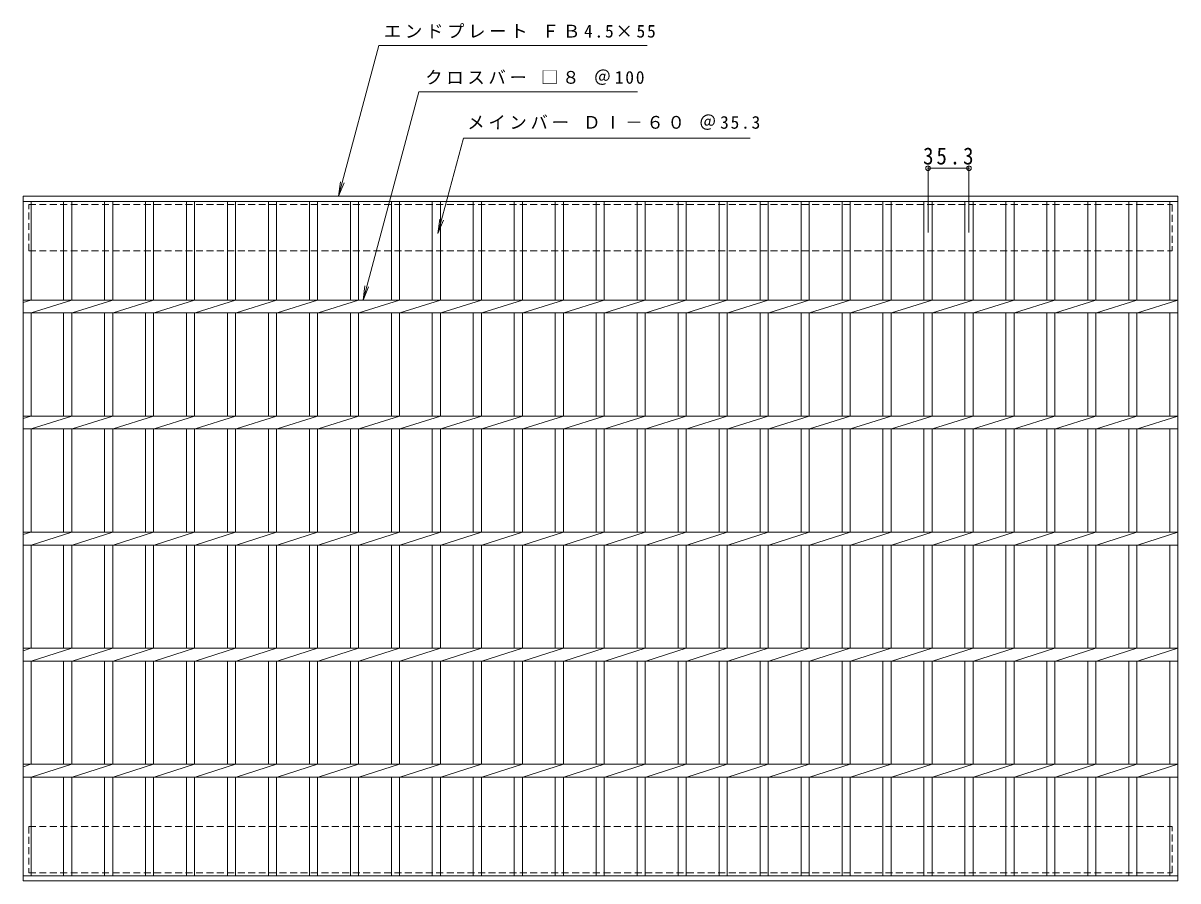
# Model space of a CAD drawing. Units: millimetres, scale not verified. Extents: x -841 to 845, y -687 to 672.
# Drawn here: x -839 to 156, y -67 to 672 of the extents above; entities that cross this region are included whole.
import ezdxf

# ---------------------------------------------------------------- set-up
doc = ezdxf.new("R2010")
doc.units = ezdxf.units.MM
doc.header["$LTSCALE"] = 5
doc.header["$PDMODE"] = 32
doc.header["$PDSIZE"] = 4
doc.linetypes.add('DASHED1', pattern=[1.8, 1.2, -0.6])
for name, color, linetype, lineweight in [('1-1_1-1ﾚｲﾔ', 2, 'Continuous', 9), ('1-2_1-2ﾚｲﾔ', 3, 'Continuous', 9), ('1-4_1-4ﾚｲﾔ', 7, 'Continuous', 9)]:
    doc.layers.add(name, color=color, linetype=linetype, lineweight=lineweight)
doc.styles.add('ＭＳ ゴシック', font='')
doc.styles.get('ＭＳ ゴシック').set_extended_font_data('MS Gothic')

msp = doc.modelspace()

# ---------------------------------------------------------------- linework, layer by layer
at = {"layer": '1-1_1-1ﾚｲﾔ', "linetype": 'DASHED1'}
for p, q in [((-834.189, 475.833), (-834.189, 515.833)), ((-834.189, 475.833), (150.811, 475.833)), ((-834.189, -20.167), (-834.189, -60.167)), ((-834.189, -20.167), (150.811, -20.167))]:
    msp.add_line(p, q, dxfattribs=at)
for points in [[(-834.189, 515.833), (150.811, 515.833), (150.811, 475.833)], [(-834.189, -60.167), (150.811, -60.167), (150.811, -20.167)]]:
    msp.add_lwpolyline(points, dxfattribs=at)
at = {"layer": '1-2_1-2ﾚｲﾔ'}
for p, q in [((-839.189, 522.833), (155.811, 522.833)), ((-839.189, -67.167), (-839.189, 522.833)), ((-839.189, 518.333), (155.811, 518.333)), ((-832.189, 433.333), (-832.189, 518.333)), ((-804.289, 518.333), (-804.289, 433.333)), ((-797.289, 518.333), (-797.289, 433.333)), ((-768.989, 518.333), (-768.989, 433.333)), ((-761.989, 518.333), (-761.989, 433.333)), ((-733.689, 518.333), (-733.689, 433.333)), ((-726.689, 518.333), (-726.689, 433.333)), ((-698.389, 518.333), (-698.389, 433.333)), ((-691.389, 518.333), (-691.389, 433.333)), ((-663.089, 518.333), (-663.089, 433.333)), ((-656.089, 518.333), (-656.089, 433.333)), ((-627.788, 518.333), (-627.788, 433.333)), ((-620.789, 518.333), (-620.789, 433.333)), ((-592.489, 518.333), (-592.489, 433.333)), ((-585.489, 518.333), (-585.489, 433.333)), ((-557.189, 518.333), (-557.189, 433.333)), ((-550.189, 518.333), (-550.189, 433.333)), ((-521.889, 518.333), (-521.889, 433.333)), ((-514.888, 518.333), (-514.888, 433.333)), ((-486.589, 518.333), (-486.589, 433.333)), ((-479.589, 518.333), (-479.589, 433.333)), ((-451.289, 518.333), (-451.289, 433.333)), ((-444.289, 518.333), (-444.289, 433.333)), ((-415.989, 518.333), (-415.989, 433.333)), ((-408.989, 518.333), (-408.989, 433.333)), ((-380.689, 518.333), (-380.689, 433.333)), ((-373.689, 518.333), (-373.689, 433.333)), ((-345.389, 518.333), (-345.389, 433.333)), ((-338.389, 518.333), (-338.389, 433.333)), ((-310.09, 518.333), (-310.09, 433.333)), ((-303.09, 518.333), (-303.09, 433.333)), ((-274.79, 518.333), (-274.79, 433.333)), ((-267.79, 518.333), (-267.79, 433.333)), ((-239.49, 518.333), (-239.49, 433.333)), ((-232.49, 518.333), (-232.49, 433.333)), ((-204.19, 518.333), (-204.19, 433.333)), ((-197.19, 518.333), (-197.19, 433.333)), ((-168.891, 518.333), (-168.891, 433.333)), ((-161.891, 518.333), (-161.891, 433.333)), ((-133.591, 518.333), (-133.591, 433.333)), ((-126.591, 518.333), (-126.591, 433.333)), ((-98.291, 518.333), (-98.291, 433.333)), ((-91.291, 518.333), (-91.291, 433.333)), ((-62.991, 518.333), (-62.991, 433.333)), ((-55.991, 518.333), (-55.991, 433.333)), ((-27.692, 518.333), (-27.692, 433.333)), ((-20.692, 518.333), (-20.692, 433.333)), ((7.608, 518.333), (7.608, 433.333)), ((14.608, 518.333), (14.608, 433.333)), ((42.908, 518.333), (42.908, 433.333)), ((49.908, 518.333), (49.908, 433.333)), ((78.208, 518.333), (78.208, 433.333)), ((85.208, 518.333), (85.208, 433.333)), ((113.507, 518.333), (113.507, 433.333)), ((120.508, 518.333), (120.508, 433.333)), ((148.811, 518.333), (148.811, 433.333)), ((155.811, 522.833), (155.811, -67.167)), ((-839.189, 431.253), (-832.589, 433.333)), ((-839.189, 433.333), (155.811, 433.333)), ((-832.189, 422.334), (-797.289, 433.333)), ((-796.889, 422.334), (-761.989, 433.333)), ((-761.589, 422.334), (-726.689, 433.333)), ((-726.289, 422.334), (-691.389, 433.333)), ((-690.989, 422.334), (-656.089, 433.333)), ((-655.689, 422.334), (-620.789, 433.333)), ((-620.389, 422.334), (-585.489, 433.333)), ((-585.089, 422.334), (-550.189, 433.333)), ((-549.789, 422.334), (-514.889, 433.333)), ((-514.489, 422.334), (-479.589, 433.333)), ((-479.189, 422.334), (-444.289, 433.333)), ((-443.889, 422.334), (-408.989, 433.333)), ((-408.589, 422.334), (-373.689, 433.333)), ((-373.289, 422.334), (-338.389, 433.333)), ((-337.989, 422.334), (-303.089, 433.333)), ((-302.69, 422.334), (-267.79, 433.333)), ((-267.39, 422.334), (-232.49, 433.333)), ((-232.09, 422.334), (-197.19, 433.333)), ((-196.79, 422.334), (-161.89, 433.333)), ((-161.49, 422.334), (-126.591, 433.333)), ((-126.191, 422.334), (-91.291, 433.333)), ((-90.891, 422.334), (-55.991, 433.333)), ((-55.591, 422.334), (-20.691, 433.333)), ((-20.291, 422.334), (14.608, 433.333)), ((15.008, 422.334), (49.908, 433.333)), ((50.308, 422.334), (85.208, 433.333)), ((85.608, 422.334), (120.508, 433.333)), ((120.908, 422.334), (155.808, 433.333)), ((-839.189, 422.334), (155.811, 422.334)), ((-832.189, 333.333), (-832.189, 422.334)), ((-804.289, 422.334), (-804.289, 333.333)), ((-797.289, 422.334), (-797.289, 333.333)), ((-768.989, 422.334), (-768.989, 333.333)), ((-761.989, 422.334), (-761.989, 333.333)), ((-733.689, 422.334), (-733.689, 333.333)), ((-726.689, 422.334), (-726.689, 333.333)), ((-698.389, 422.334), (-698.389, 333.333)), ((-691.389, 422.334), (-691.389, 333.333)), ((-663.089, 422.334), (-663.089, 333.333)), ((-656.089, 422.334), (-656.089, 333.333)), ((-627.788, 422.334), (-627.788, 333.333)), ((-620.789, 422.334), (-620.789, 333.333)), ((-592.489, 422.334), (-592.489, 333.333)), ((-585.489, 422.334), (-585.489, 333.333)), ((-557.189, 422.334), (-557.189, 333.333)), ((-550.189, 422.334), (-550.189, 333.333)), ((-521.889, 422.334), (-521.889, 333.333)), ((-514.888, 422.334), (-514.888, 333.333)), ((-486.589, 422.334), (-486.589, 333.333)), ((-479.589, 422.334), (-479.589, 333.333)), ((-451.289, 422.334), (-451.289, 333.333)), ((-444.289, 422.334), (-444.289, 333.333)), ((-415.989, 422.334), (-415.989, 333.333)), ((-408.989, 422.334), (-408.989, 333.333)), ((-380.689, 422.334), (-380.689, 333.333)), ((-373.689, 422.334), (-373.689, 333.333)), ((-345.389, 422.334), (-345.389, 333.333)), ((-338.389, 422.334), (-338.389, 333.333)), ((-310.09, 422.334), (-310.09, 333.333)), ((-303.09, 422.334), (-303.09, 333.333)), ((-274.79, 422.334), (-274.79, 333.333)), ((-267.79, 422.334), (-267.79, 333.333)), ((-239.49, 422.334), (-239.49, 333.333)), ((-232.49, 422.334), (-232.49, 333.333)), ((-204.19, 422.334), (-204.19, 333.333)), ((-197.19, 422.334), (-197.19, 333.333)), ((-168.891, 422.334), (-168.891, 333.333)), ((-161.891, 422.334), (-161.891, 333.333)), ((-133.591, 422.334), (-133.591, 333.333)), ((-126.591, 422.334), (-126.591, 333.333)), ((-98.291, 422.334), (-98.291, 333.333)), ((-91.291, 422.334), (-91.291, 333.333)), ((-62.991, 422.334), (-62.991, 333.333)), ((-55.991, 422.334), (-55.991, 333.333)), ((-27.692, 422.334), (-27.692, 333.333)), ((-20.692, 422.334), (-20.692, 333.333)), ((7.608, 422.334), (7.608, 333.333)), ((14.608, 422.334), (14.608, 333.333)), ((42.908, 422.334), (42.908, 333.333)), ((49.908, 422.334), (49.908, 333.333)), ((78.208, 422.334), (78.208, 333.333)), ((85.208, 422.334), (85.208, 333.333)), ((113.507, 422.334), (113.507, 333.333)), ((120.508, 422.334), (120.508, 333.333)), ((148.811, 422.334), (148.811, 333.333)), ((-839.189, 331.253), (-832.589, 333.333)), ((-839.189, 333.333), (155.811, 333.333)), ((-832.189, 322.334), (-797.289, 333.333)), ((-796.889, 322.334), (-761.989, 333.333)), ((-761.589, 322.334), (-726.689, 333.333)), ((-726.289, 322.334), (-691.389, 333.333)), ((-690.989, 322.334), (-656.089, 333.333)), ((-655.689, 322.334), (-620.789, 333.333)), ((-620.389, 322.334), (-585.489, 333.333)), ((-585.089, 322.334), (-550.189, 333.333)), ((-549.789, 322.334), (-514.889, 333.333)), ((-514.489, 322.334), (-479.589, 333.333)), ((-479.189, 322.334), (-444.289, 333.333)), ((-443.889, 322.334), (-408.989, 333.333)), ((-408.589, 322.334), (-373.689, 333.333)), ((-373.289, 322.334), (-338.389, 333.333)), ((-337.989, 322.334), (-303.089, 333.333)), ((-302.69, 322.334), (-267.79, 333.333)), ((-267.39, 322.334), (-232.49, 333.333)), ((-232.09, 322.334), (-197.19, 333.333)), ((-196.79, 322.334), (-161.89, 333.333)), ((-161.49, 322.334), (-126.591, 333.333)), ((-126.191, 322.334), (-91.291, 333.333)), ((-90.891, 322.334), (-55.991, 333.333)), ((-55.591, 322.334), (-20.691, 333.333)), ((-20.291, 322.334), (14.608, 333.333)), ((15.008, 322.334), (49.908, 333.333)), ((50.308, 322.334), (85.208, 333.333)), ((85.608, 322.334), (120.508, 333.333)), ((120.908, 322.334), (155.808, 333.333)), ((-839.189, 322.333), (155.811, 322.333)), ((-832.189, 233.333), (-832.189, 322.333)), ((-804.289, 322.333), (-804.289, 233.333)), ((-797.289, 322.333), (-797.289, 233.333)), ((-768.989, 322.333), (-768.989, 233.333)), ((-761.989, 322.333), (-761.989, 233.333)), ((-733.689, 322.333), (-733.689, 233.333)), ((-726.689, 322.333), (-726.689, 233.333)), ((-698.389, 322.333), (-698.389, 233.333)), ((-691.389, 322.333), (-691.389, 233.333)), ((-663.089, 322.333), (-663.089, 233.333)), ((-656.089, 322.333), (-656.089, 233.333)), ((-627.788, 322.333), (-627.788, 233.333)), ((-620.789, 322.333), (-620.789, 233.333)), ((-592.489, 322.333), (-592.489, 233.333)), ((-585.489, 322.333), (-585.489, 233.333)), ((-557.189, 322.333), (-557.189, 233.333)), ((-550.189, 322.333), (-550.189, 233.333)), ((-521.889, 322.333), (-521.889, 233.333)), ((-514.888, 322.333), (-514.888, 233.333)), ((-486.589, 322.333), (-486.589, 233.333)), ((-479.589, 322.333), (-479.589, 233.333)), ((-451.289, 322.333), (-451.289, 233.333)), ((-444.289, 322.333), (-444.289, 233.333)), ((-415.989, 322.333), (-415.989, 233.333)), ((-408.989, 322.333), (-408.989, 233.333)), ((-380.689, 322.333), (-380.689, 233.333)), ((-373.689, 322.333), (-373.689, 233.333)), ((-345.389, 322.333), (-345.389, 233.333)), ((-338.389, 322.333), (-338.389, 233.333)), ((-310.09, 322.333), (-310.09, 233.333)), ((-303.09, 322.333), (-303.09, 233.333)), ((-274.79, 322.333), (-274.79, 233.333)), ((-267.79, 322.333), (-267.79, 233.333)), ((-239.49, 322.333), (-239.49, 233.333)), ((-232.49, 322.333), (-232.49, 233.333)), ((-204.19, 322.333), (-204.19, 233.333)), ((-197.19, 322.333), (-197.19, 233.333)), ((-168.891, 322.333), (-168.891, 233.333)), ((-161.891, 322.333), (-161.891, 233.333)), ((-133.591, 322.333), (-133.591, 233.333)), ((-126.591, 322.333), (-126.591, 233.333)), ((-98.291, 322.333), (-98.291, 233.333)), ((-91.291, 322.333), (-91.291, 233.333)), ((-62.991, 322.333), (-62.991, 233.333)), ((-55.991, 322.333), (-55.991, 233.333)), ((-27.692, 322.333), (-27.692, 233.333)), ((-20.692, 322.333), (-20.692, 233.333)), ((7.608, 322.333), (7.608, 233.333)), ((14.608, 322.333), (14.608, 233.333)), ((42.908, 322.333), (42.908, 233.333)), ((49.908, 322.333), (49.908, 233.333)), ((78.208, 322.333), (78.208, 233.333)), ((85.208, 322.333), (85.208, 233.333)), ((113.507, 322.333), (113.507, 233.333)), ((120.508, 322.333), (120.508, 233.333)), ((148.811, 322.333), (148.811, 233.333)), ((-839.189, 231.253), (-832.589, 233.333)), ((-839.189, 233.333), (155.811, 233.333)), ((-832.189, 222.334), (-797.289, 233.333)), ((-796.889, 222.334), (-761.989, 233.333)), ((-761.589, 222.334), (-726.689, 233.333)), ((-726.289, 222.334), (-691.389, 233.333)), ((-690.989, 222.334), (-656.089, 233.333)), ((-655.689, 222.334), (-620.789, 233.333)), ((-620.389, 222.334), (-585.489, 233.333)), ((-585.089, 222.334), (-550.189, 233.333)), ((-549.789, 222.334), (-514.889, 233.333)), ((-514.489, 222.334), (-479.589, 233.333)), ((-479.189, 222.334), (-444.289, 233.333)), ((-443.889, 222.334), (-408.989, 233.333)), ((-408.589, 222.334), (-373.689, 233.333)), ((-373.289, 222.334), (-338.389, 233.333)), ((-337.989, 222.334), (-303.089, 233.333)), ((-302.69, 222.334), (-267.79, 233.333)), ((-267.39, 222.334), (-232.49, 233.333)), ((-232.09, 222.334), (-197.19, 233.333)), ((-196.79, 222.334), (-161.89, 233.333)), ((-161.49, 222.334), (-126.591, 233.333)), ((-126.191, 222.334), (-91.291, 233.333)), ((-90.891, 222.334), (-55.991, 233.333)), ((-55.591, 222.334), (-20.691, 233.333)), ((-20.291, 222.334), (14.608, 233.333)), ((15.008, 222.334), (49.908, 233.333)), ((50.308, 222.334), (85.208, 233.333)), ((85.608, 222.334), (120.508, 233.333)), ((120.908, 222.334), (155.808, 233.333)), ((-839.189, 222.333), (155.811, 222.333)), ((-832.189, 133.333), (-832.189, 222.333)), ((-804.289, 222.333), (-804.289, 133.333)), ((-797.289, 222.333), (-797.289, 133.333)), ((-768.989, 222.333), (-768.989, 133.333)), ((-761.989, 222.333), (-761.989, 133.333)), ((-733.689, 222.333), (-733.689, 133.333)), ((-726.689, 222.333), (-726.689, 133.333)), ((-698.389, 222.333), (-698.389, 133.333)), ((-691.389, 222.333), (-691.389, 133.333)), ((-663.089, 222.333), (-663.089, 133.333)), ((-656.089, 222.333), (-656.089, 133.333)), ((-627.788, 222.333), (-627.788, 133.333)), ((-620.789, 222.333), (-620.789, 133.333)), ((-592.489, 222.333), (-592.489, 133.333)), ((-585.489, 222.333), (-585.489, 133.333)), ((-557.189, 222.333), (-557.189, 133.333)), ((-550.189, 222.333), (-550.189, 133.333)), ((-521.889, 222.333), (-521.889, 133.333)), ((-514.888, 222.333), (-514.888, 133.333)), ((-486.589, 222.333), (-486.589, 133.333)), ((-479.589, 222.333), (-479.589, 133.333)), ((-451.289, 222.333), (-451.289, 133.333)), ((-444.289, 222.333), (-444.289, 133.333)), ((-415.989, 222.333), (-415.989, 133.333)), ((-408.989, 222.333), (-408.989, 133.333)), ((-380.689, 222.333), (-380.689, 133.333)), ((-373.689, 222.333), (-373.689, 133.333)), ((-345.389, 222.333), (-345.389, 133.333)), ((-338.389, 222.333), (-338.389, 133.333)), ((-310.09, 222.333), (-310.09, 133.333)), ((-303.09, 222.333), (-303.09, 133.333)), ((-274.79, 222.333), (-274.79, 133.333)), ((-267.79, 222.333), (-267.79, 133.333)), ((-239.49, 222.333), (-239.49, 133.333)), ((-232.49, 222.333), (-232.49, 133.333)), ((-204.19, 222.333), (-204.19, 133.333)), ((-197.19, 222.333), (-197.19, 133.333)), ((-168.891, 222.333), (-168.891, 133.333)), ((-161.891, 222.333), (-161.891, 133.333)), ((-133.591, 222.333), (-133.591, 133.333)), ((-126.591, 222.333), (-126.591, 133.333)), ((-98.291, 222.333), (-98.291, 133.333)), ((-91.291, 222.333), (-91.291, 133.333)), ((-62.991, 222.333), (-62.991, 133.333)), ((-55.991, 222.333), (-55.991, 133.333)), ((-27.692, 222.333), (-27.692, 133.333)), ((-20.692, 222.333), (-20.692, 133.333)), ((7.608, 222.333), (7.608, 133.333)), ((14.608, 222.333), (14.608, 133.333)), ((42.908, 222.333), (42.908, 133.333)), ((49.908, 222.333), (49.908, 133.333)), ((78.208, 222.333), (78.208, 133.333)), ((85.208, 222.333), (85.208, 133.333)), ((113.507, 222.333), (113.507, 133.333)), ((120.508, 222.333), (120.508, 133.333)), ((148.811, 222.333), (148.811, 133.333)), ((-839.189, 131.253), (-832.589, 133.333)), ((-839.189, 133.333), (155.811, 133.333)), ((-832.189, 122.333), (-797.289, 133.333)), ((-796.889, 122.333), (-761.989, 133.333)), ((-761.589, 122.333), (-726.689, 133.333)), ((-726.289, 122.333), (-691.389, 133.333)), ((-690.989, 122.333), (-656.089, 133.333)), ((-655.689, 122.333), (-620.789, 133.333)), ((-620.389, 122.333), (-585.489, 133.333)), ((-585.089, 122.333), (-550.189, 133.333)), ((-549.789, 122.333), (-514.889, 133.333)), ((-514.489, 122.333), (-479.589, 133.333)), ((-479.189, 122.333), (-444.289, 133.333)), ((-443.889, 122.333), (-408.989, 133.333)), ((-408.589, 122.333), (-373.689, 133.333)), ((-373.289, 122.333), (-338.389, 133.333)), ((-337.989, 122.333), (-303.089, 133.333)), ((-302.69, 122.333), (-267.79, 133.333)), ((-267.39, 122.333), (-232.49, 133.333)), ((-232.09, 122.333), (-197.19, 133.333)), ((-196.79, 122.333), (-161.89, 133.333)), ((-161.49, 122.333), (-126.591, 133.333)), ((-126.191, 122.333), (-91.291, 133.333)), ((-90.891, 122.333), (-55.991, 133.333)), ((-55.591, 122.333), (-20.691, 133.333)), ((-20.291, 122.333), (14.608, 133.333)), ((15.008, 122.333), (49.908, 133.333)), ((50.308, 122.333), (85.208, 133.333)), ((85.608, 122.333), (120.508, 133.333)), ((120.908, 122.333), (155.808, 133.333)), ((-839.189, 122.333), (155.811, 122.333)), ((-832.189, 33.333), (-832.189, 122.333)), ((-804.289, 122.333), (-804.289, 33.333)), ((-797.289, 122.333), (-797.289, 33.333)), ((-768.989, 122.333), (-768.989, 33.333)), ((-761.989, 122.333), (-761.989, 33.333)), ((-733.689, 122.333), (-733.689, 33.333)), ((-726.689, 122.333), (-726.689, 33.333)), ((-698.389, 122.333), (-698.389, 33.333)), ((-691.389, 122.333), (-691.389, 33.333)), ((-663.089, 122.333), (-663.089, 33.333)), ((-656.089, 122.333), (-656.089, 33.333)), ((-627.788, 122.333), (-627.788, 33.333)), ((-620.789, 122.333), (-620.789, 33.333)), ((-592.489, 122.333), (-592.489, 33.333)), ((-585.489, 122.333), (-585.489, 33.333)), ((-557.189, 122.333), (-557.189, 33.333)), ((-550.189, 122.333), (-550.189, 33.333)), ((-521.889, 122.333), (-521.889, 33.333)), ((-514.888, 122.333), (-514.888, 33.333)), ((-486.589, 122.333), (-486.589, 33.333)), ((-479.589, 122.333), (-479.589, 33.333)), ((-451.289, 122.333), (-451.289, 33.333)), ((-444.289, 122.333), (-444.289, 33.333)), ((-415.989, 122.333), (-415.989, 33.333)), ((-408.989, 122.333), (-408.989, 33.333)), ((-380.689, 122.333), (-380.689, 33.333)), ((-373.689, 122.333), (-373.689, 33.333)), ((-345.389, 122.333), (-345.389, 33.333)), ((-338.389, 122.333), (-338.389, 33.333)), ((-310.09, 122.333), (-310.09, 33.333)), ((-303.09, 122.333), (-303.09, 33.333)), ((-274.79, 122.333), (-274.79, 33.333)), ((-267.79, 122.333), (-267.79, 33.333)), ((-239.49, 122.333), (-239.49, 33.333)), ((-232.49, 122.333), (-232.49, 33.333)), ((-204.19, 122.333), (-204.19, 33.333)), ((-197.19, 122.333), (-197.19, 33.333)), ((-168.891, 122.333), (-168.891, 33.333)), ((-161.891, 122.333), (-161.891, 33.333)), ((-133.591, 122.333), (-133.591, 33.333)), ((-126.591, 122.333), (-126.591, 33.333)), ((-98.291, 122.333), (-98.291, 33.333)), ((-91.291, 122.333), (-91.291, 33.333)), ((-62.991, 122.333), (-62.991, 33.333)), ((-55.991, 122.333), (-55.991, 33.333)), ((-27.692, 122.333), (-27.692, 33.333)), ((-20.692, 122.333), (-20.692, 33.333)), ((7.608, 122.333), (7.608, 33.333)), ((14.608, 122.333), (14.608, 33.333)), ((42.908, 122.333), (42.908, 33.333)), ((49.908, 122.333), (49.908, 33.333)), ((78.208, 122.333), (78.208, 33.333)), ((85.208, 122.333), (85.208, 33.333)), ((113.507, 122.333), (113.507, 33.333)), ((120.508, 122.333), (120.508, 33.333)), ((148.811, 122.333), (148.811, 33.333)), ((-839.189, 31.253), (-832.589, 33.333)), ((-839.189, 33.333), (155.811, 33.333)), ((-832.189, 22.333), (-797.289, 33.333)), ((-796.889, 22.333), (-761.989, 33.333)), ((-761.589, 22.333), (-726.689, 33.333)), ((-726.289, 22.333), (-691.389, 33.333)), ((-690.989, 22.333), (-656.089, 33.333)), ((-655.689, 22.333), (-620.789, 33.333)), ((-620.389, 22.333), (-585.489, 33.333)), ((-585.089, 22.333), (-550.189, 33.333)), ((-549.789, 22.333), (-514.889, 33.333)), ((-514.489, 22.333), (-479.589, 33.333)), ((-479.189, 22.333), (-444.289, 33.333)), ((-443.889, 22.333), (-408.989, 33.333)), ((-408.589, 22.333), (-373.689, 33.333)), ((-373.289, 22.333), (-338.389, 33.333)), ((-337.989, 22.333), (-303.089, 33.333)), ((-302.69, 22.333), (-267.79, 33.333)), ((-267.39, 22.333), (-232.49, 33.333)), ((-232.09, 22.333), (-197.19, 33.333)), ((-196.79, 22.333), (-161.89, 33.333)), ((-161.49, 22.333), (-126.591, 33.333)), ((-126.191, 22.333), (-91.291, 33.333)), ((-90.891, 22.333), (-55.991, 33.333)), ((-55.591, 22.333), (-20.691, 33.333)), ((-20.291, 22.333), (14.608, 33.333)), ((15.008, 22.333), (49.908, 33.333)), ((50.308, 22.333), (85.208, 33.333)), ((85.608, 22.333), (120.508, 33.333)), ((120.908, 22.333), (155.808, 33.333)), ((-839.189, 22.333), (155.811, 22.333)), ((-832.189, -62.667), (-832.189, 22.333)), ((-804.289, 22.333), (-804.289, -62.667)), ((-797.289, 22.333), (-797.289, -62.667)), ((-768.989, 22.333), (-768.989, -62.667)), ((-761.989, 22.333), (-761.989, -62.667)), ((-733.689, 22.333), (-733.689, -62.667)), ((-726.689, 22.333), (-726.689, -62.667)), ((-698.389, 22.333), (-698.389, -62.667)), ((-691.389, 22.333), (-691.389, -62.667)), ((-663.089, 22.333), (-663.089, -62.667)), ((-656.089, 22.333), (-656.089, -62.667)), ((-627.788, 22.333), (-627.788, -62.667)), ((-620.789, 22.333), (-620.789, -62.667)), ((-592.489, 22.333), (-592.489, -62.667)), ((-585.489, 22.333), (-585.489, -62.667)), ((-557.189, 22.333), (-557.189, -62.667)), ((-550.189, 22.333), (-550.189, -62.667)), ((-521.889, 22.333), (-521.889, -62.667)), ((-514.888, 22.333), (-514.888, -62.667)), ((-486.589, 22.333), (-486.589, -62.667)), ((-479.589, 22.333), (-479.589, -62.667)), ((-451.289, 22.333), (-451.289, -62.667)), ((-444.289, 22.333), (-444.289, -62.667)), ((-415.989, 22.333), (-415.989, -62.667)), ((-408.989, 22.333), (-408.989, -62.667)), ((-380.689, 22.333), (-380.689, -62.667)), ((-373.689, 22.333), (-373.689, -62.667)), ((-345.389, 22.333), (-345.389, -62.667)), ((-338.389, 22.333), (-338.389, -62.667)), ((-310.09, 22.333), (-310.09, -62.667)), ((-303.09, 22.333), (-303.09, -62.667)), ((-274.79, 22.333), (-274.79, -62.667)), ((-267.79, 22.333), (-267.79, -62.667)), ((-239.49, 22.333), (-239.49, -62.667)), ((-232.49, 22.333), (-232.49, -62.667)), ((-204.19, 22.333), (-204.19, -62.667)), ((-197.19, 22.333), (-197.19, -62.667)), ((-168.891, 22.333), (-168.891, -62.667)), ((-161.891, 22.333), (-161.891, -62.667)), ((-133.591, 22.333), (-133.591, -62.667)), ((-126.591, 22.333), (-126.591, -62.667)), ((-98.291, 22.333), (-98.291, -62.667)), ((-91.291, 22.333), (-91.291, -62.667)), ((-62.991, 22.333), (-62.991, -62.667)), ((-55.991, 22.333), (-55.991, -62.667)), ((-27.692, 22.333), (-27.692, -62.667)), ((-20.692, 22.333), (-20.692, -62.667)), ((7.608, 22.333), (7.608, -62.667)), ((14.608, 22.333), (14.608, -62.667)), ((42.908, 22.333), (42.908, -62.667)), ((49.908, 22.333), (49.908, -62.667)), ((78.208, 22.333), (78.208, -62.667)), ((85.208, 22.333), (85.208, -62.667)), ((113.507, 22.333), (113.507, -62.667)), ((120.508, 22.333), (120.508, -62.667)), ((148.811, 22.333), (148.811, -62.667)), ((155.811, -62.667), (-839.189, -62.667)), ((155.811, -67.167), (-839.189, -67.167))]:
    msp.add_line(p, q, dxfattribs=at)
at = {"layer": '1-4_1-4ﾚｲﾔ'}
for p, q in [((-546.29, 433.333), (-498.193, 612.833)), ((-498.193, 612.833), (-309.844, 612.833)), ((-481.801, 490.833), (-459.829, 572.833)), ((-459.829, 572.833), (-212.734, 572.833)), ((-59.491, 491.547), (-59.491, 548.57)), ((-24.191, 491.547), (-24.191, 548.57)), ((-59.491, 547.07), (-24.191, 547.07)), ((-567.469, 522.833), (-565.838, 535.226)), ((-567.469, 522.833), (-562.686, 534.382)), ((-481.801, 490.833), (-480.17, 503.226)), ((-481.801, 490.833), (-477.018, 502.382)), ((-546.29, 433.333), (-544.658, 445.726)), ((-546.29, 433.333), (-541.506, 444.882))]:
    msp.add_line(p, q, dxfattribs=at)
msp.add_lwpolyline([(-567.469, 522.833), (-532.636, 652.833), (-301.518, 652.833)], dxfattribs=at)
for p in [(-59.491, 547.07), (-24.191, 547.07)]:
    msp.add_point(p, dxfattribs=at)

# ---------------------------------------------------------------- texts
at = {"layer": '1-4_1-4ﾚｲﾔ', "char_height": 11, "attachment_point": 7, "style": 'ＭＳ ゴシック'}
for s, insert in [('\\T1.21;エンドプレート\\~ＦＢ4.5×55', (-528.369, 659.025)), ('\\T1.21;クロスバー\\~□８\\~＠100', (-492.732, 618.823)), ('\\T1.21;メインバー\\~ＤⅠ－６０\\~＠35.3', (-456.484, 580.069))]:
    msp.add_mtext(s, dxfattribs=dict(at, insert=insert))
at = {"layer": '1-4_1-4ﾚｲﾔ', "color": 2, "insert": (-63.716, 550.07), "char_height": 14.66, "attachment_point": 7, "style": 'ＭＳ ゴシック'}
msp.add_mtext('\\T1.28;\\W0.9;35.3', dxfattribs=at)

doc.saveas('drawing.dxf')
